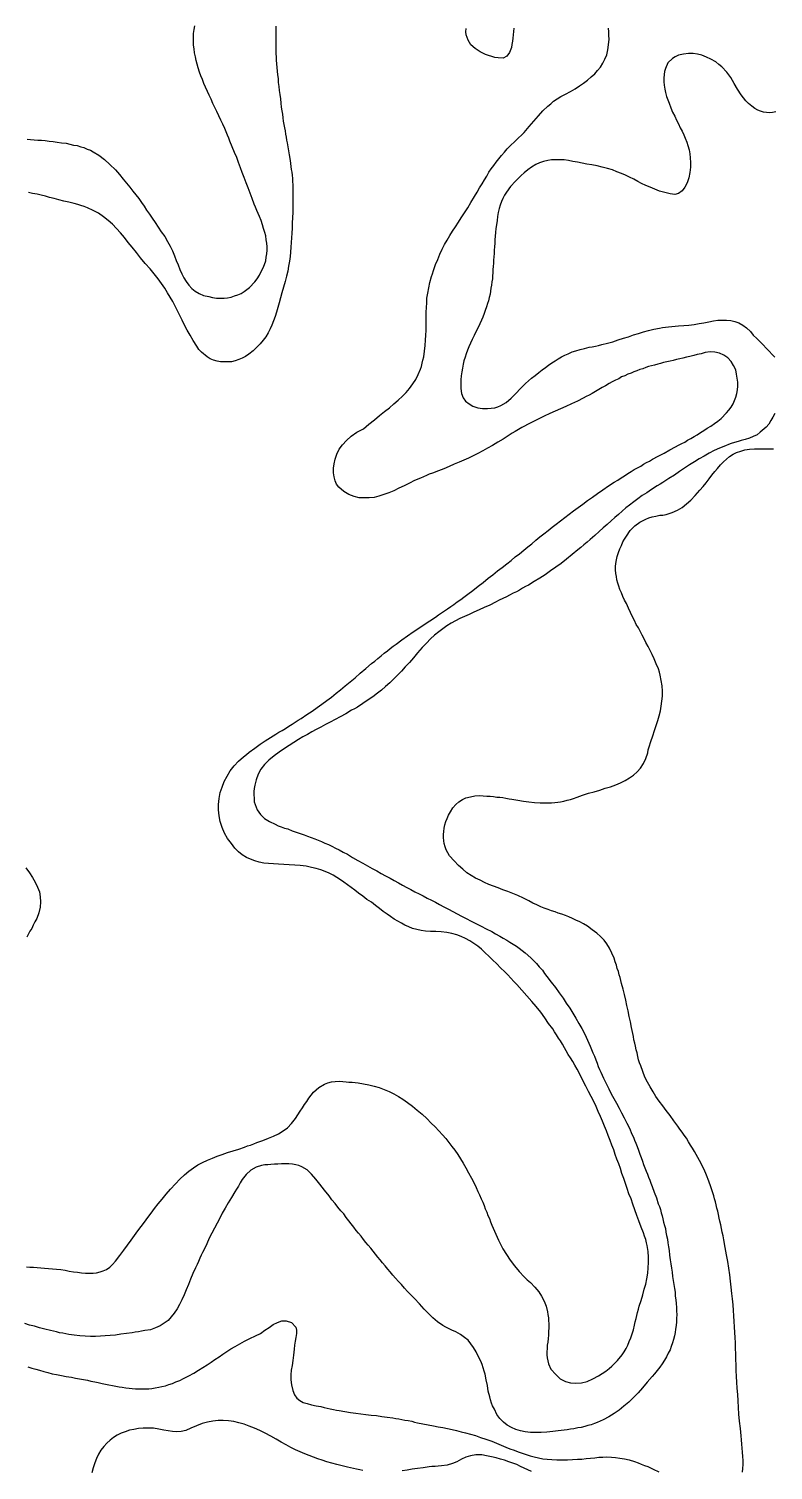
# Model space of a CAD drawing. Header units: inches. Extents: x 401374 to 405300, y 6332180 to 6336621.
# Drawn here: x 403845.4 to 404099.3, y 6335778.4 to 6336270 of the extents above; entities that cross this region are included whole.
import ezdxf

# ---------------------------------------------------------------- set-up
doc = ezdxf.new("R2010")
doc.units = ezdxf.units.IN
doc.header["$MEASUREMENT"] = 0

msp = doc.modelspace()

# ---------------------------------------------------------------- linework, layer by layer
for points in [[(403844.8, 6336232.4), (403846, 6336232.3), (403847.2, 6336232.2), (403848.5, 6336232.1), (403849.7, 6336232), (403851, 6336231.9), (403852.4, 6336231.7), (403853.7, 6336231.6), (403855.1, 6336231.4), (403856.6, 6336231.2), (403858.1, 6336231), (403859.4, 6336230.7), (403860.7, 6336230.4), (403861.9, 6336230.2), (403863.1, 6336229.8), (403864.2, 6336229.5), (403865.3, 6336229), (403866.4, 6336228.6), (403867.4, 6336228.1), (403869.3, 6336226.9), (403871.2, 6336225.5), (403873, 6336223.8), (403875, 6336221.9), (403876.3, 6336220.3), (403877.6, 6336218.8), (403878.7, 6336217.4), (403879.9, 6336216), (403880.9, 6336214.7), (403881.9, 6336213.4), (403882.9, 6336212.1), (403883.8, 6336210.8), (403884.7, 6336209.5), (403885.6, 6336208.2), (403886.6, 6336206.8), (403887.5, 6336205.4), (403888.5, 6336204), (403889.5, 6336202.4), (403890.6, 6336200.8), (403891.8, 6336199.2), (403892.7, 6336197.5), (403893.6, 6336195.9), (403894.4, 6336194.3), (403895.1, 6336192.6), (403895.7, 6336191), (403896.3, 6336189.5), (403896.9, 6336187.9), (403897.6, 6336186.5), (403898.3, 6336185.1), (403899.1, 6336183.8), (403900, 6336182.6), (403901, 6336181.5), (403902.1, 6336180.6), (403903.5, 6336179.8), (403905, 6336179.1), (403906.8, 6336178.7), (403908.1, 6336178.4), (403909.4, 6336178.2), (403910.7, 6336178.2), (403912, 6336178.2), (403913.2, 6336178.3), (403914.4, 6336178.5), (403915.6, 6336178.9), (403916.7, 6336179.3), (403917.8, 6336179.8), (403918.8, 6336180.4), (403920.7, 6336181.8), (403922.5, 6336183.7), (403923.3, 6336184.8), (403924.1, 6336186), (403924.7, 6336187.2), (403925.3, 6336188.5), (403925.8, 6336189.7), (403926.2, 6336190.9), (403926.4, 6336192.1), (403926.6, 6336193.3), (403926.7, 6336194.5), (403926.7, 6336195.7), (403926.6, 6336196.9), (403926.4, 6336198.1), (403926.2, 6336199.4), (403925.9, 6336200.6), (403925.5, 6336201.9), (403925.1, 6336203.2), (403924.6, 6336204.6), (403924.1, 6336206), (403923.6, 6336207), (403923.2, 6336208.1), (403922.7, 6336209.2), (403922.3, 6336210.2), (403921.6, 6336212.1), (403920.9, 6336214), (403920.2, 6336215.8), (403919.5, 6336217.5), (403918.9, 6336219.3), (403918.2, 6336221), (403917.6, 6336222.6), (403916.9, 6336224.4), (403916.3, 6336226.1), (403915.6, 6336227.9), (403914.8, 6336229.8), (403914, 6336231.7), (403913.6, 6336232.7), (403913.2, 6336233.8), (403912.7, 6336234.9), (403912.3, 6336236), (403911.6, 6336237.5), (403910.9, 6336238.9), (403910.2, 6336240.4), (403909.5, 6336241.8), (403908.9, 6336243.2), (403908.2, 6336244.6), (403907.6, 6336246), (403906.9, 6336247.4), (403906.3, 6336248.7), (403905.7, 6336250.1), (403905.1, 6336251.4), (403904.6, 6336252.7), (403904.1, 6336254), (403903.6, 6336255.3), (403903.2, 6336256.7), (403902.8, 6336258), (403902.5, 6336259.2), (403902.2, 6336260.5), (403901.9, 6336261.8), (403901.8, 6336263.2), (403901.6, 6336264.5), (403901.6, 6336265.8), (403901.6, 6336267.1), (403901.6, 6336268.4), (403901.8, 6336269.8), (403902, 6336271.1)], [(403929.7, 6336270.9), (403929.6, 6336269.8), (403929.6, 6336268.6), (403929.6, 6336267.4), (403929.6, 6336266.3), (403929.6, 6336265.1), (403929.6, 6336263.9), (403929.6, 6336262.8), (403929.7, 6336261.6), (403929.8, 6336260.4), (403929.8, 6336259.3), (403929.9, 6336258.1), (403930, 6336256.8), (403930.1, 6336255.6), (403930.2, 6336254.3), (403930.4, 6336253.1), (403930.5, 6336251.7), (403930.7, 6336250.4), (403930.8, 6336249), (403931, 6336247.6), (403931.2, 6336246.1), (403931.4, 6336244.7), (403931.5, 6336243.3), (403931.7, 6336242.1), (403931.9, 6336240.9), (403932, 6336239.7), (403932.2, 6336238.5), (403932.4, 6336237.4), (403932.6, 6336236.3), (403932.8, 6336235.2), (403933, 6336234.1), (403933.2, 6336233.1), (403933.3, 6336232.1), (403933.5, 6336231.1), (403933.9, 6336229.1), (403934.2, 6336227.1), (403934.5, 6336225.1), (403934.8, 6336223.1), (403934.9, 6336222.1), (403935.1, 6336221.1), (403935.2, 6336220.1), (403935.3, 6336219), (403935.3, 6336217.9), (403935.4, 6336216.8), (403935.5, 6336215.7), (403935.5, 6336214.5), (403935.5, 6336213.3), (403935.5, 6336212.1), (403935.5, 6336210.9), (403935.5, 6336209.6), (403935.4, 6336208.5), (403935.4, 6336207.5), (403935.3, 6336205.6), (403935.2, 6336203.8), (403935.2, 6336202), (403935.1, 6336200.3), (403935, 6336198.7), (403934.9, 6336197.1), (403934.8, 6336195.5), (403934.7, 6336193.9), (403934.5, 6336192.4), (403934.3, 6336190.8), (403934, 6336189.1), (403933.7, 6336187.4), (403933.3, 6336185.7), (403932.8, 6336183.8), (403932.3, 6336181.9), (403931.7, 6336180), (403931.2, 6336178.3), (403930.8, 6336176.6), (403930.3, 6336175), (403929.9, 6336173.4), (403929.4, 6336171.9), (403928.9, 6336170.4), (403928.3, 6336169), (403927.7, 6336167.7), (403927, 6336166.3), (403926.2, 6336165), (403925.3, 6336163.8), (403924.3, 6336162.6), (403923.2, 6336161.4), (403921.9, 6336160.2), (403920.5, 6336159.1), (403919.3, 6336158.3), (403918.2, 6336157.7), (403917, 6336157.2), (403915.8, 6336156.8), (403914.5, 6336156.5), (403913.3, 6336156.4), (403912, 6336156.4), (403910.8, 6336156.5), (403909.6, 6336156.7), (403908.4, 6336157), (403907.3, 6336157.5), (403906.2, 6336158.1), (403904.3, 6336159.7), (403903.4, 6336160.7), (403902.7, 6336161.8), (403901.5, 6336163.7), (403900.4, 6336165.5), (403899.4, 6336167.3), (403898.5, 6336169), (403897.7, 6336170.6), (403896.9, 6336172.2), (403896.1, 6336173.8), (403895.3, 6336175.4), (403894.5, 6336177), (403893.6, 6336178.5), (403892.7, 6336180), (403891.8, 6336181.6), (403890.7, 6336183.2), (403889.5, 6336184.8), (403888.2, 6336186.5), (403886.8, 6336188.2), (403885.1, 6336190), (403883.5, 6336191.9), (403882.1, 6336193.7), (403880.7, 6336195.5), (403879.3, 6336197.2), (403878, 6336198.8), (403876.7, 6336200.4), (403875.3, 6336201.9), (403873.9, 6336203.4), (403872.5, 6336204.7), (403870.9, 6336205.9), (403869.2, 6336207.1), (403867.4, 6336208.1), (403865.4, 6336209), (403864.3, 6336209.4), (403863.2, 6336209.8), (403862.1, 6336210.1), (403860.9, 6336210.5), (403859, 6336210.9), (403857.3, 6336211.3), (403855.6, 6336211.7), (403854.1, 6336212.1), (403852.5, 6336212.5), (403851.1, 6336212.9), (403849.6, 6336213.3), (403848.2, 6336213.6), (403846.7, 6336213.9), (403845.3, 6336214.2)], [(403959.6, 6336133.6), (403961.4, 6336135.2), (403963.3, 6336136.7), (403965, 6336138.1), (403966.7, 6336139.5), (403968.4, 6336140.8), (403969.9, 6336142.1), (403971.4, 6336143.4), (403972.8, 6336144.7), (403974.1, 6336146), (403975.3, 6336147.4), (403976.4, 6336148.9), (403977.4, 6336150.4), (403978.2, 6336152.1), (403979, 6336154), (403979.3, 6336154.9), (403979.6, 6336156), (403979.8, 6336157), (403980.1, 6336158.2), (403980.4, 6336160.1), (403980.6, 6336162), (403980.7, 6336163.8), (403980.8, 6336165.5), (403980.9, 6336167.1), (403980.9, 6336168.7), (403980.9, 6336170.3), (403980.9, 6336171.9), (403980.9, 6336173.4), (403981, 6336175), (403981.1, 6336176.6), (403981.2, 6336178.2), (403981.5, 6336179.9), (403981.8, 6336181.7), (403982.2, 6336183.5), (403982.8, 6336185.5), (403983.1, 6336186.5), (403983.4, 6336187.6), (403984.1, 6336189.6), (403984.9, 6336191.4), (403985.6, 6336193.2), (403986.4, 6336194.9), (403987.2, 6336196.5), (403988.1, 6336198), (403989, 6336199.5), (403989.9, 6336201), (403990.9, 6336202.5), (403991.9, 6336204.1), (403992.9, 6336205.6), (403994, 6336207.3), (403995.1, 6336209), (403996.2, 6336210.8), (403997.4, 6336212.8), (403998.3, 6336214.3), (403999.1, 6336215.8), (404000, 6336217.2), (404000.8, 6336218.5), (404001.6, 6336219.8), (404002.3, 6336221.1), (404003.1, 6336222.3), (404004, 6336223.4), (404004.8, 6336224.6), (404005.7, 6336225.7), (404006.6, 6336226.8), (404007.6, 6336228), (404008.6, 6336229.1), (404009.8, 6336230.3), (404011, 6336231.5), (404012.4, 6336232.8), (404013.4, 6336233.8), (404014.4, 6336234.7), (404016.1, 6336236.7), (404017.7, 6336238.5), (404019.2, 6336240.3), (404020.7, 6336242.1), (404022.4, 6336243.7), (404023.4, 6336244.5), (404024.4, 6336245.3), (404025.6, 6336246.1), (404026.9, 6336246.9), (404028.5, 6336247.8), (404030.1, 6336248.7), (404031.7, 6336249.6), (404033.2, 6336250.6), (404034.6, 6336251.5), (404035.9, 6336252.5), (404037.2, 6336253.6), (404038.4, 6336254.7), (404039.4, 6336255.8), (404040.4, 6336257), (404041.2, 6336258.3), (404041.9, 6336259.7), (404042.5, 6336261.2), (404042.9, 6336262.9), (404043.1, 6336264.6), (404043.3, 6336266.5), (404043.2, 6336267.8), (404043.2, 6336269), (404043.1, 6336270.2)], [(404010.8, 6336270.2), (404010.7, 6336269.1), (404010.6, 6336268), (404010.5, 6336266.9), (404010.4, 6336265.8), (404010.2, 6336264.7), (404010, 6336263.7), (404009.3, 6336262), (404008.4, 6336260.7), (404007.2, 6336260), (404005.5, 6336260.1), (404004.4, 6336260.3), (404003.3, 6336260.6), (404002.2, 6336260.9), (404001.2, 6336261.3), (403999.3, 6336262.2), (403997.6, 6336263.3), (403996.2, 6336264.6), (403995.2, 6336266.2), (403994.6, 6336268), (403994.5, 6336269), (403994.6, 6336270.1)], [(404100.2, 6336241.7), (404099.1, 6336241.5), (404098.1, 6336241.4), (404097, 6336241.5), (404096, 6336241.6), (404095, 6336241.9), (404094, 6336242.3), (404093, 6336242.9), (404092, 6336243.7), (404090.9, 6336244.6), (404089.9, 6336245.5), (404088.4, 6336247.5), (404087.1, 6336249.4), (404086, 6336251.4), (404084.8, 6336253.4), (404083.5, 6336255.3), (404081.8, 6336257.1), (404080.8, 6336257.9), (404079.7, 6336258.8), (404078, 6336259.7), (404076.5, 6336260.4), (404075, 6336261), (404073.5, 6336261.4), (404072, 6336261.6), (404070.4, 6336261.6), (404068.7, 6336261.4), (404067, 6336261), (404065.8, 6336260.5), (404064.9, 6336259.9), (404063.4, 6336258.4), (404062.5, 6336256.5), (404062.2, 6336255.5), (404062.1, 6336254.4), (404062, 6336253.2), (404062, 6336252), (404062.1, 6336250.8), (404062.3, 6336249.5), (404062.6, 6336248.3), (404062.9, 6336247), (404063.3, 6336245.8), (404063.8, 6336244.7), (404064.4, 6336243.1), (404065, 6336241.6), (404065.7, 6336240.2), (404066.3, 6336238.9), (404067, 6336237.6), (404067.6, 6336236.3), (404068.2, 6336235.1), (404068.8, 6336233.9), (404069.3, 6336232.7), (404069.8, 6336231.4), (404070.2, 6336230.2), (404070.6, 6336228.8), (404070.8, 6336227.4), (404071, 6336226), (404071.1, 6336224.4), (404071.1, 6336222.8), (404070.8, 6336221), (404070.5, 6336219.2), (404069.9, 6336217.5), (404069.1, 6336216), (404068.2, 6336214.8), (404067, 6336213.9), (404065.7, 6336213.5), (404064.2, 6336213.7), (404062.3, 6336214.2), (404060.5, 6336214.7), (404058.9, 6336215.3), (404057.3, 6336216), (404055.9, 6336216.6), (404054.4, 6336217.3), (404053.1, 6336218), (404051.7, 6336218.7), (404050.3, 6336219.4), (404048.9, 6336220.1), (404047.5, 6336220.7), (404046, 6336221.3), (404044.5, 6336221.9), (404042.8, 6336222.4), (404041, 6336222.9), (404039.2, 6336223.3), (404037.4, 6336223.6), (404035.7, 6336223.9), (404034.1, 6336224.2), (404032.5, 6336224.5), (404031, 6336224.8), (404029.5, 6336225.1), (404028, 6336225.3), (404026.6, 6336225.4), (404025.1, 6336225.4), (404023.7, 6336225.3), (404022.4, 6336225.1), (404021, 6336224.8), (404019.6, 6336224.3), (404018.3, 6336223.7), (404016.9, 6336222.9), (404015.6, 6336221.9), (404014.4, 6336220.9), (404013.3, 6336220), (404011.4, 6336218.1), (404009.7, 6336216.2), (404008.3, 6336214.3), (404007.7, 6336213.3), (404007.1, 6336212.2), (404006.6, 6336211.1), (404006.2, 6336209.9), (404005.8, 6336208.7), (404005.5, 6336207.4), (404005.3, 6336206), (404005.1, 6336204.6), (404004.9, 6336203.2), (404004.7, 6336201.9), (404004.6, 6336200.6), (404004.5, 6336199.3), (404004.4, 6336198.1), (404004.3, 6336196.9), (404004.2, 6336195.7), (404004.1, 6336194.5), (404004.1, 6336193.4), (404004, 6336192.3), (404003.9, 6336191.1), (404003.9, 6336190.1), (404003.8, 6336189), (404003.7, 6336187.9), (404003.7, 6336186.8), (404003.6, 6336185.8), (404003.5, 6336184.7), (404003.3, 6336183.7), (404003.2, 6336182.6), (404003, 6336181.6), (404002.9, 6336180.5), (404002.7, 6336179.5), (404002.4, 6336178.4), (404002.2, 6336177.3), (404001.9, 6336176.3), (404001.5, 6336175.2), (404001.1, 6336174), (404000.7, 6336172.9), (404000.3, 6336171.7), (403999.8, 6336170.6), (403999.2, 6336169.4), (403998.7, 6336168.2), (403997.9, 6336166.7), (403997.3, 6336165.4), (403996.6, 6336164.1), (403996.1, 6336162.8), (403995.5, 6336161.6), (403995, 6336160.4), (403994.6, 6336159.2), (403994.2, 6336158), (403993.8, 6336156.8), (403993.5, 6336155.6), (403993.3, 6336154.3), (403993.1, 6336153), (403992.9, 6336151.7), (403992.8, 6336150.3), (403992.8, 6336148.8), (403992.8, 6336147.3), (403993, 6336145.6), (403993.5, 6336144.2), (403994.4, 6336143), (403995.6, 6336142.1), (403996.9, 6336141.3), (403998.5, 6336140.8), (404000.1, 6336140.5), (404001.9, 6336140.5), (404003.1, 6336140.6), (404004.3, 6336140.8), (404005.4, 6336141.1), (404006.4, 6336141.5), (404008.2, 6336142.6), (404009.9, 6336144), (404011.5, 6336145.6), (404013.1, 6336147.4), (404014.8, 6336149.1), (404015.8, 6336150), (404016.9, 6336150.9), (404018.1, 6336151.8), (404019.3, 6336152.8), (404020.5, 6336153.7), (404021.6, 6336154.5), (404022.7, 6336155.3), (404023.8, 6336156.1), (404024.9, 6336156.8), (404026, 6336157.5), (404027.1, 6336158.1), (404028.2, 6336158.7), (404029.4, 6336159.2), (404030.7, 6336159.8), (404032, 6336160.2), (404033.4, 6336160.6), (404034.9, 6336161), (404036.5, 6336161.4), (404037.6, 6336161.6), (404038.7, 6336161.8), (404039.7, 6336162), (404040.8, 6336162.3), (404042.8, 6336162.8), (404044.6, 6336163.3), (404046.4, 6336163.9), (404048.2, 6336164.5), (404049.9, 6336165), (404051.6, 6336165.6), (404053.3, 6336166.1), (404055, 6336166.7), (404056.8, 6336167.1), (404058.6, 6336167.6), (404060.5, 6336167.9), (404061.5, 6336168.1), (404062.5, 6336168.3), (404063.6, 6336168.4), (404064.7, 6336168.5), (404065.8, 6336168.6), (404067, 6336168.7), (404068.8, 6336168.8), (404070.5, 6336169), (404072.3, 6336169.2), (404074, 6336169.5), (404075.6, 6336169.8), (404077.3, 6336170.1), (404078.9, 6336170.4), (404080.4, 6336170.6), (404081.9, 6336170.7), (404083.4, 6336170.6), (404084.8, 6336170.5), (404086.2, 6336170.2), (404087.6, 6336169.7), (404088.9, 6336168.9), (404090.2, 6336168), (404091.5, 6336166.8), (404092.5, 6336165.5), (404093.7, 6336164.4), (404094.8, 6336163.3), (404095.9, 6336162.2), (404096.9, 6336161.1), (404097.9, 6336160.1), (404098.9, 6336159), (404099.8, 6336158)], [(403844.6, 6335847.8), (403845.8, 6335847.7), (403847, 6335847.6), (403848.2, 6335847.5), (403849.5, 6335847.4), (403850.8, 6335847.3), (403852.1, 6335847.2), (403853.5, 6335847.1), (403854.9, 6335847), (403856.3, 6335846.8), (403857.8, 6335846.6), (403859.2, 6335846.3), (403860.7, 6335846.1), (403862, 6335845.9), (403863.4, 6335845.7), (403864.7, 6335845.6), (403866, 6335845.6), (403867.3, 6335845.6), (403868.5, 6335845.7), (403869.7, 6335846), (403870.8, 6335846.4), (403871.9, 6335846.9), (403873, 6335847.6), (403874, 6335848.5), (403875, 6335849.7), (403876.4, 6335851.6), (403877.8, 6335853.4), (403879.1, 6335855.1), (403880.3, 6335856.8), (403881.5, 6335858.4), (403882.6, 6335860), (403883.7, 6335861.5), (403884.9, 6335863), (403886, 6335864.6), (403887.1, 6335866.1), (403888.3, 6335867.6), (403889.5, 6335869.2), (403890.9, 6335870.8), (403892.3, 6335872.5), (403893.7, 6335874.2), (403895.4, 6335876.1), (403896.9, 6335877.7), (403898.5, 6335879.1), (403900, 6335880.4), (403901.6, 6335881.5), (403903.1, 6335882.5), (403904.7, 6335883.3), (403906.4, 6335884.1), (403908, 6335884.8), (403909.7, 6335885.5), (403911.4, 6335886.1), (403913.2, 6335886.7), (403915.1, 6335887.3), (403917, 6335887.9), (403919, 6335888.6), (403920, 6335889), (403921, 6335889.3), (403922.1, 6335889.7), (403923.2, 6335890.2), (403924.2, 6335890.5), (403925.2, 6335890.9), (403927.1, 6335891.6), (403928.9, 6335892.3), (403930.6, 6335893.1), (403932.1, 6335894.1), (403933.6, 6335895.2), (403935, 6335896.6), (403936.4, 6335898.4), (403937.2, 6335899.6), (403937.9, 6335900.8), (403938.7, 6335902), (403939.4, 6335903.1), (403940.2, 6335904.2), (403940.9, 6335905.3), (403942.5, 6335907.3), (403944.3, 6335908.9), (403946.3, 6335910.1), (403947.4, 6335910.5), (403948.6, 6335910.9), (403949.9, 6335911), (403951.4, 6335911.1), (403952.5, 6335911), (403953.6, 6335910.9), (403954.6, 6335910.8), (403955.7, 6335910.7), (403956.7, 6335910.6), (403957.7, 6335910.5), (403959.6, 6335910.2), (403961.4, 6335909.8), (403963.2, 6335909.4), (403964.9, 6335908.9), (403966.6, 6335908.3), (403968.3, 6335907.6), (403969.9, 6335906.8), (403971.5, 6335905.9), (403973, 6335904.9), (403974.6, 6335903.8), (403976.3, 6335902.6), (403977.9, 6335901.2), (403979.6, 6335899.8), (403981.1, 6335898.3), (403982.6, 6335896.8), (403984, 6335895.5), (403985.3, 6335894.1), (403986.5, 6335892.8), (403987.6, 6335891.5), (403988.7, 6335890.2), (403989.7, 6335888.8), (403990.7, 6335887.5), (403991.7, 6335886.1), (403992.6, 6335884.6), (403993.6, 6335883.1), (403994.5, 6335881.5), (403995.4, 6335879.8), (403996.4, 6335878), (403997.4, 6335876.1), (403998, 6335874.8), (403998.6, 6335873.5), (403999.1, 6335872.3), (403999.7, 6335871), (404000.2, 6335869.8), (404000.7, 6335868.7), (404001.1, 6335867.5), (404001.6, 6335866.4), (404002, 6335865.3), (404002.5, 6335864.2), (404002.9, 6335863.1), (404003.3, 6335862), (404003.8, 6335861), (404004.2, 6335859.9), (404004.7, 6335858.9), (404005.1, 6335857.9), (404005.6, 6335856.9), (404006.1, 6335855.9), (404007.1, 6335853.9), (404008.3, 6335852), (404009.6, 6335850), (404011, 6335848.1), (404012.6, 6335846.2), (404014.4, 6335844.3), (404015.4, 6335843.3), (404016.5, 6335842.4), (404018, 6335840.8), (404019.3, 6335839.2), (404020.3, 6335837.7), (404021.2, 6335836), (404021.8, 6335834.3), (404022.3, 6335832.4), (404022.4, 6335831.5), (404022.6, 6335830.4), (404022.7, 6335829.4), (404022.8, 6335828.3), (404022.8, 6335827), (404022.7, 6335825.7), (404022.6, 6335824.5), (404022.5, 6335823.3), (404022.4, 6335822.1), (404022.2, 6335821), (404022.2, 6335819.9), (404022.1, 6335818.8), (404022.1, 6335817.7), (404022.2, 6335816.7), (404022.6, 6335814.7), (404023.5, 6335812.8), (404025.1, 6335811), (404026.6, 6335809.6), (404028.4, 6335808.7), (404030.2, 6335808.2), (404032, 6335808.1), (404033.9, 6335808.2), (404035.8, 6335808.7), (404037.8, 6335809.5), (404039.7, 6335810.6), (404041, 6335811.4), (404042.2, 6335812.2), (404043.3, 6335813.1), (404044.3, 6335813.9), (404046.2, 6335815.8), (404047.8, 6335817.7), (404048.5, 6335818.8), (404049.1, 6335819.9), (404049.7, 6335821), (404050.2, 6335822.3), (404050.7, 6335823.5), (404051.2, 6335824.9), (404051.6, 6335826.3), (404052, 6335827.9), (404052.2, 6335829), (404052.5, 6335830.1), (404052.8, 6335831.2), (404053, 6335832.2), (404053.3, 6335833.3), (404053.6, 6335834.3), (404054.2, 6335836.3), (404054.8, 6335838.2), (404055.3, 6335840.1), (404055.8, 6335841.9), (404056.2, 6335843.7), (404056.5, 6335845.6), (404056.7, 6335847.4), (404056.8, 6335849.2), (404056.8, 6335851.1), (404056.6, 6335853), (404056.3, 6335855), (404056.1, 6335856), (404055.8, 6335857.1), (404055.4, 6335858.2), (404055.1, 6335859.3), (404054.3, 6335861.3), (404053.5, 6335863.4), (404052.8, 6335865.3), (404052.1, 6335867.2), (404051.4, 6335869.1), (404050.8, 6335871), (404050.1, 6335872.7), (404049.5, 6335874.5), (404048.9, 6335876.2), (404048.3, 6335877.9), (404047.7, 6335879.6), (404047.2, 6335881.3), (404046.6, 6335882.9), (404046, 6335884.5), (404045.4, 6335886.1), (404044.9, 6335887.7), (404044.3, 6335889.3), (404043.7, 6335890.9), (404043, 6335892.5), (404042.4, 6335894.1), (404041.7, 6335895.7), (404041.1, 6335897.4), (404040.4, 6335899), (404039.6, 6335900.7), (404038.9, 6335902.4), (404038.1, 6335904.1), (404037.2, 6335905.8), (404036.3, 6335907.6), (404035.4, 6335909.4), (404034.4, 6335911.3), (404033.4, 6335913.2), (404032.4, 6335915.2), (404031.6, 6335916.5), (404030.9, 6335917.8), (404030.1, 6335919), (404029.4, 6335920.2), (404028.7, 6335921.4), (404028.1, 6335922.5), (404027.4, 6335923.7), (404026.7, 6335924.8), (404026.1, 6335925.8), (404025.4, 6335926.9), (404024.7, 6335927.9), (404024.1, 6335928.9), (404022.7, 6335930.8), (404021.4, 6335932.7), (404020, 6335934.6), (404018.5, 6335936.5), (404017, 6335938.3), (404015.3, 6335940.2), (404013.6, 6335942.1), (404011.8, 6335944.1), (404010.8, 6335945.1), (404009.8, 6335946.2), (404008.8, 6335947.3), (404007.8, 6335948.4), (404006.3, 6335949.8), (404005, 6335951.1), (404003.6, 6335952.5), (404002.3, 6335953.7), (404001.1, 6335954.9), (403999.8, 6335956.1), (403998.5, 6335957.1), (403997.2, 6335958.1), (403995.8, 6335959), (403994.4, 6335959.7), (403992.9, 6335960.4), (403991.4, 6335961), (403989.7, 6335961.4), (403988, 6335961.8), (403986.1, 6335962), (403984.2, 6335962.1), (403982.4, 6335962.1), (403980.7, 6335962.3), (403979.2, 6335962.5), (403977.7, 6335962.8), (403976.3, 6335963.2), (403975, 6335963.7), (403973.7, 6335964.3), (403972.5, 6335965), (403971.3, 6335965.7), (403970, 6335966.4), (403968.8, 6335967.2), (403967.6, 6335968.1), (403966.3, 6335969), (403965, 6335970), (403963.7, 6335971), (403962.3, 6335972.1), (403960.7, 6335973.1), (403959.3, 6335974.2), (403957.9, 6335975.2), (403956.6, 6335976.2), (403955.4, 6335977.2), (403954.1, 6335978.1), (403952.9, 6335979), (403951.7, 6335979.8), (403950.5, 6335980.6), (403949.2, 6335981.3), (403947.9, 6335982), (403946.5, 6335982.6), (403945, 6335983.2), (403943.4, 6335983.6), (403941.8, 6335984), (403940, 6335984.4), (403938, 6335984.6), (403936.1, 6335984.8), (403934.2, 6335984.9), (403932.4, 6335985), (403930.6, 6335985.1), (403928.9, 6335985.2), (403927.2, 6335985.3), (403925.6, 6335985.5), (403924, 6335985.8), (403922.5, 6335986.2), (403921, 6335986.8), (403919.6, 6335987.4), (403918.2, 6335988.3), (403916.9, 6335989.3), (403915.7, 6335990.6), (403914.5, 6335992.1), (403913.2, 6335993.9), (403912.2, 6335995.7), (403911.4, 6335997.6), (403910.7, 6335999.6), (403910.3, 6336001.6), (403910.1, 6336003.6), (403910.1, 6336005.5), (403910.3, 6336007.5), (403910.7, 6336009.5), (403911.3, 6336011.4), (403912, 6336013.3), (403913, 6336015.1), (403914.1, 6336016.9), (403915.4, 6336018.6), (403916.9, 6336020.2), (403918.6, 6336021.7), (403919.6, 6336022.5), (403920.6, 6336023.3), (403922.5, 6336024.7), (403924.3, 6336026), (403926, 6336027.2), (403927.8, 6336028.3), (403929.7, 6336029.5), (403930.7, 6336030.1), (403931.8, 6336030.7), (403932.9, 6336031.4), (403934.1, 6336032.2), (403935.2, 6336032.8), (403936.2, 6336033.5), (403937.3, 6336034.2), (403938.3, 6336034.8), (403940.2, 6336036.1), (403942, 6336037.3), (403943.7, 6336038.5), (403945.4, 6336039.7), (403947, 6336040.9), (403948.6, 6336042.1), (403950.2, 6336043.4), (403951.7, 6336044.6), (403953.3, 6336045.9), (403955, 6336047.3), (403956.7, 6336048.7), (403958.4, 6336050.2), (403960.3, 6336051.8), (403962.3, 6336053.5), (403963.4, 6336054.4), (403964.5, 6336055.3), (403965.6, 6336056.2), (403966.6, 6336057.1), (403967.7, 6336057.9), (403968.7, 6336058.7), (403969.7, 6336059.5), (403970.7, 6336060.2), (403972.6, 6336061.6), (403974.6, 6336063), (403976.5, 6336064.3), (403978.4, 6336065.6), (403980.3, 6336066.8), (403982.2, 6336068.1), (403984.1, 6336069.4), (403985.1, 6336070.1), (403986.2, 6336070.8), (403987.2, 6336071.5), (403988.2, 6336072.2), (403989.3, 6336073), (403990.4, 6336073.7), (403991.5, 6336074.6), (403992.7, 6336075.4), (403993.8, 6336076.2), (403995.1, 6336077.2), (403996.9, 6336078.5), (403998.7, 6336079.9), (404000.4, 6336081.2), (404002.1, 6336082.6), (404003.7, 6336083.8), (404005.3, 6336085.1), (404006.9, 6336086.3), (404008.4, 6336087.5), (404009.9, 6336088.7), (404011.3, 6336089.9), (404012.8, 6336091), (404014.2, 6336092.2), (404015.6, 6336093.3), (404017, 6336094.4), (404018.3, 6336095.6), (404019.7, 6336096.7), (404021.1, 6336097.8), (404022.5, 6336098.9), (404023.9, 6336100), (404025.3, 6336101.1), (404026.7, 6336102.2), (404028.2, 6336103.3), (404029.7, 6336104.5), (404031.2, 6336105.6), (404032.8, 6336106.8), (404034.4, 6336107.9), (404036, 6336109.1), (404037.7, 6336110.3), (404039.4, 6336111.5), (404041.2, 6336112.8), (404043.1, 6336114.1), (404045.1, 6336115.4), (404046.3, 6336116.1), (404047.4, 6336116.9), (404048.6, 6336117.6), (404049.7, 6336118.3), (404050.8, 6336119), (404051.9, 6336119.7), (404053, 6336120.3), (404054.1, 6336120.9), (404055.1, 6336121.5), (404056.1, 6336122.1), (404057.1, 6336122.6), (404058.1, 6336123.2), (404060.1, 6336124.3), (404062.1, 6336125.3), (404064, 6336126.4), (404066, 6336127.4), (404067, 6336128), (404068.1, 6336128.6), (404069.1, 6336129.1), (404070.1, 6336129.7), (404071.2, 6336130.3), (404072.3, 6336131), (404073.4, 6336131.6), (404074.5, 6336132.3), (404075.6, 6336133), (404076.8, 6336133.8), (404078, 6336134.5), (404079.3, 6336135.4), (404080.4, 6336136.2), (404081.5, 6336137.1), (404083.4, 6336139), (404084.2, 6336140), (404085, 6336141), (404085.6, 6336142.1), (404086.1, 6336143.3), (404086.5, 6336144.4), (404086.9, 6336145.7), (404087.1, 6336146.9), (404087.2, 6336148.2), (404087.2, 6336149.5), (404087, 6336150.9), (404086.8, 6336152.2), (404086.5, 6336153.7), (404085.8, 6336155.2), (404084.9, 6336156.6), (404083.8, 6336157.8), (404082.5, 6336158.7), (404081, 6336159.4), (404079.4, 6336159.7), (404077.8, 6336159.8), (404076.1, 6336159.6), (404074.7, 6336159.2), (404073.4, 6336158.9), (404072.2, 6336158.6), (404070.9, 6336158.3), (404069.7, 6336158), (404068.5, 6336157.7), (404067.4, 6336157.5), (404066.3, 6336157.2), (404065.2, 6336156.9), (404064.1, 6336156.7), (404063, 6336156.4), (404061.9, 6336156.2), (404060.9, 6336155.9), (404059.9, 6336155.6), (404058.8, 6336155.3), (404057.8, 6336155.1), (404056.8, 6336154.8), (404055.8, 6336154.5), (404054.8, 6336154.1), (404053.8, 6336153.8), (404052.8, 6336153.4), (404051.8, 6336153), (404050.8, 6336152.6), (404049.7, 6336152.2), (404048.7, 6336151.7), (404047.6, 6336151.3), (404046.6, 6336150.7), (404045.5, 6336150.2), (404044.4, 6336149.6), (404043.3, 6336149), (404042.1, 6336148.3), (404041, 6336147.7), (404039.8, 6336147), (404038.7, 6336146.3), (404037.6, 6336145.7), (404036.5, 6336145.1), (404035.5, 6336144.6), (404034.5, 6336144), (404032.5, 6336143), (404030.5, 6336142.1), (404028.6, 6336141.2), (404026.8, 6336140.4), (404024.9, 6336139.6), (404023.1, 6336138.8), (404021.2, 6336137.9), (404019.4, 6336137), (404017.5, 6336136.1), (404015.5, 6336135.1), (404014.5, 6336134.5), (404013.5, 6336134), (404012.4, 6336133.4), (404011.3, 6336132.7), (404010.3, 6336132.1), (404009.2, 6336131.4), (404007.2, 6336130.1), (404005.4, 6336129), (404003.6, 6336127.9), (404001.9, 6336127), (404000.2, 6336126.1), (403998.6, 6336125.2), (403997, 6336124.4), (403995.4, 6336123.6), (403993.8, 6336122.9), (403992.2, 6336122.2), (403990.5, 6336121.5), (403988.8, 6336120.7), (403987, 6336120), (403985.1, 6336119.3), (403983.1, 6336118.5), (403982, 6336118.1), (403981, 6336117.7), (403979, 6336116.8), (403977, 6336116), (403975.2, 6336115.1), (403973.4, 6336114.2), (403971.6, 6336113.3), (403969.9, 6336112.5), (403968.2, 6336111.8), (403966.5, 6336111.2), (403964.8, 6336110.6), (403963.2, 6336110.2), (403961.5, 6336110), (403959.8, 6336110), (403958.1, 6336110.1), (403956.4, 6336110.5), (403954.6, 6336111.2), (403952.8, 6336112.2), (403951.1, 6336113.7), (403950.4, 6336114.7), (403949.9, 6336115.9), (403949.5, 6336117.2), (403949.3, 6336118.6), (403949.3, 6336120.2), (403949.5, 6336121.7), (403949.9, 6336123.3), (403950.5, 6336125), (403951.3, 6336126.6), (403952.4, 6336128.1), (403953.8, 6336129.6), (403955.4, 6336131.1), (403957.3, 6336132.4), (403958.4, 6336133), (403959.6, 6336133.6)], [(404099.8, 6336138.8), (404099.2, 6336137.6), (404098.5, 6336136.4), (404097.8, 6336135.2), (404096.9, 6336134.2), (404094.9, 6336132.4), (404093.8, 6336131.6), (404092.5, 6336131), (404091.2, 6336130.4), (404089.7, 6336130), (404088.4, 6336129.6), (404087.3, 6336129.3), (404086.1, 6336128.9), (404085, 6336128.6), (404084, 6336128.2), (404083, 6336127.8), (404081, 6336127), (404079.2, 6336126.2), (404077.4, 6336125.3), (404075.7, 6336124.3), (404074, 6336123.4), (404072.4, 6336122.3), (404070.7, 6336121.3), (404069, 6336120.2), (404067.3, 6336119), (404065.6, 6336117.8), (404063.7, 6336116.6), (404061.7, 6336115.3), (404060.7, 6336114.7), (404059.7, 6336114.1), (404057.8, 6336112.9), (404056.2, 6336111.8), (404054.6, 6336110.8), (404053.1, 6336109.7), (404051.7, 6336108.7), (404050.3, 6336107.6), (404049, 6336106.6), (404047.8, 6336105.5), (404046.5, 6336104.4), (404045.3, 6336103.3), (404044, 6336102.2), (404042.7, 6336101), (404041.3, 6336099.8), (404039.9, 6336098.6), (404038.4, 6336097.2), (404036.9, 6336095.9), (404035.8, 6336094.9), (404034.7, 6336094), (404033.7, 6336093.1), (404032.7, 6336092.3), (404030.7, 6336090.7), (404028.8, 6336089.1), (404027, 6336087.7), (404025.2, 6336086.4), (404023.3, 6336085.1), (404021.5, 6336083.8), (404019.7, 6336082.6), (404017.8, 6336081.5), (404015.8, 6336080.3), (404014.8, 6336079.8), (404013.8, 6336079.2), (404012.8, 6336078.6), (404011.7, 6336078), (404010.6, 6336077.5), (404009.4, 6336076.9), (404008.3, 6336076.3), (404007.1, 6336075.7), (404005.8, 6336075.1), (404004.6, 6336074.5), (404002.6, 6336073.5), (404000.7, 6336072.7), (403999, 6336071.9), (403997.2, 6336071.1), (403995.6, 6336070.3), (403994, 6336069.6), (403992.4, 6336068.9), (403990.9, 6336068.1), (403989.5, 6336067.3), (403988, 6336066.4), (403986.6, 6336065.4), (403985.2, 6336064.4), (403983.8, 6336063.2), (403982.4, 6336062), (403981, 6336060.5), (403979.6, 6336059), (403978, 6336057.2), (403976.6, 6336055.5), (403975.2, 6336053.9), (403973.8, 6336052.4), (403972.5, 6336050.9), (403971.2, 6336049.6), (403969.8, 6336048.2), (403968.5, 6336047), (403967.1, 6336045.7), (403965.7, 6336044.5), (403964.3, 6336043.4), (403962.7, 6336042.2), (403961.1, 6336041.1), (403959.3, 6336039.9), (403957.5, 6336038.7), (403956.5, 6336038.1), (403955.5, 6336037.6), (403953.5, 6336036.4), (403951.6, 6336035.4), (403949.9, 6336034.4), (403948.2, 6336033.5), (403946.6, 6336032.7), (403945, 6336031.8), (403943.4, 6336031), (403941.9, 6336030.2), (403940.4, 6336029.3), (403938.9, 6336028.5), (403937.4, 6336027.6), (403935.8, 6336026.6), (403934.2, 6336025.6), (403932.6, 6336024.5), (403930.8, 6336023.3), (403929.1, 6336022.1), (403927.3, 6336020.6), (403925.8, 6336019.1), (403924.5, 6336017.5), (403923.6, 6336015.8), (403922.9, 6336013.9), (403922.5, 6336012), (403922.3, 6336010.9), (403922.2, 6336009.9), (403922.2, 6336008.7), (403922.3, 6336007.6), (403922.3, 6336006.4), (403922.6, 6336005.4), (403923.3, 6336003.6), (403924.4, 6336002), (403925.8, 6336000.7), (403927.5, 6335999.6), (403929.4, 6335998.7), (403930.4, 6335998.2), (403931.5, 6335997.8), (403932.6, 6335997.4), (403933.7, 6335997.1), (403935.2, 6335996.5), (403936.6, 6335996), (403938, 6335995.6), (403939.3, 6335995.1), (403940.5, 6335994.7), (403941.7, 6335994.2), (403942.9, 6335993.8), (403944.1, 6335993.3), (403945.2, 6335992.8), (403946.4, 6335992.3), (403947.6, 6335991.8), (403948.8, 6335991.2), (403950, 6335990.6), (403951.3, 6335990), (403952.6, 6335989.2), (403954.1, 6335988.5), (403955.8, 6335987.4), (403957.6, 6335986.4), (403959.3, 6335985.5), (403960.9, 6335984.5), (403962.5, 6335983.6), (403964.1, 6335982.8), (403965.6, 6335981.9), (403967.1, 6335981.1), (403968.6, 6335980.3), (403970, 6335979.5), (403971.5, 6335978.7), (403972.9, 6335977.9), (403974.3, 6335977.2), (403975.7, 6335976.5), (403977.1, 6335975.7), (403978.5, 6335975), (403979.9, 6335974.3), (403981.3, 6335973.5), (403982.7, 6335972.8), (403984.1, 6335972.1), (403985.5, 6335971.3), (403987, 6335970.6), (403988.5, 6335969.8), (403990, 6335969), (403991.5, 6335968.2), (403993, 6335967.4), (403994.6, 6335966.6), (403996.3, 6335965.7), (403997.9, 6335964.9), (403999.7, 6335964), (404001.4, 6335963), (404003.3, 6335962.1), (404004.6, 6335961.3), (404006, 6335960.6), (404007.2, 6335959.9), (404008.4, 6335959.2), (404009.5, 6335958.5), (404010.6, 6335957.8), (404011.7, 6335957.1), (404012.7, 6335956.4), (404014.7, 6335954.9), (404016.6, 6335953.2), (404018.6, 6335951.2), (404019.5, 6335950.1), (404020.6, 6335948.9), (404021.3, 6335947.8), (404022.1, 6335946.8), (404023.6, 6335944.8), (404025, 6335943), (404026.3, 6335941.2), (404027.6, 6335939.4), (404028.7, 6335937.7), (404029.9, 6335936), (404031, 6335934.3), (404032, 6335932.6), (404033, 6335930.8), (404034, 6335929), (404035, 6335927.1), (404035.9, 6335925.1), (404036.4, 6335924.1), (404036.9, 6335923), (404037.3, 6335921.9), (404037.8, 6335920.7), (404038.3, 6335919.6), (404038.8, 6335918.4), (404039.2, 6335917.2), (404039.6, 6335916.1), (404040.1, 6335915.1), (404040.5, 6335914.1), (404041.4, 6335912.1), (404042.3, 6335910.3), (404043.2, 6335908.5), (404044, 6335906.8), (404044.9, 6335905.2), (404045.8, 6335903.6), (404046.7, 6335901.9), (404047.6, 6335900.3), (404048.5, 6335898.6), (404049.4, 6335896.8), (404050.3, 6335895), (404051.1, 6335893), (404051.6, 6335892), (404052, 6335891), (404052.4, 6335889.9), (404052.9, 6335888.8), (404053.3, 6335887.5), (404053.8, 6335886.2), (404054.2, 6335885), (404054.7, 6335883.8), (404055.1, 6335882.7), (404055.5, 6335881.5), (404056, 6335880.4), (404056.4, 6335879.4), (404056.8, 6335878.3), (404057.2, 6335877.3), (404057.6, 6335876.3), (404058, 6335875.2), (404058.7, 6335873.2), (404059.5, 6335871.3), (404060.1, 6335869.3), (404060.5, 6335868.3), (404060.8, 6335867.3), (404061.1, 6335866.2), (404061.4, 6335865.2), (404061.7, 6335864.1), (404061.9, 6335863), (404062.2, 6335861.9), (404062.5, 6335860.8), (404062.7, 6335859.6), (404062.9, 6335858.4), (404063.2, 6335857.2), (404063.4, 6335855.9), (404063.6, 6335854.6), (404063.8, 6335853.3), (404063.9, 6335851.7), (404064.1, 6335850.2), (404064.4, 6335848.8), (404064.6, 6335847.3), (404064.8, 6335845.9), (404065, 6335844.5), (404065.2, 6335843.1), (404065.4, 6335841.7), (404065.6, 6335840.4), (404065.8, 6335839.1), (404065.9, 6335837.7), (404066.1, 6335836.5), (404066.2, 6335835.2), (404066.3, 6335833.9), (404066.3, 6335832.7), (404066.4, 6335831.4), (404066.3, 6335830.2), (404066.3, 6335829), (404066.2, 6335827.8), (404066, 6335826.5), (404065.9, 6335825.4), (404065.6, 6335824.2), (404065.3, 6335823), (404065, 6335821.8), (404064.5, 6335820.6), (404064.1, 6335819.4), (404063.5, 6335818.3), (404062.9, 6335817.1), (404062.2, 6335815.9), (404061.4, 6335814.7), (404060.6, 6335813.5), (404059.7, 6335812.4), (404058.8, 6335811.3), (404058, 6335810.3), (404056.3, 6335808.4), (404054.7, 6335806.5), (404053.2, 6335804.8), (404051.6, 6335803.2), (404050, 6335801.6), (404048.4, 6335800.2), (404046.7, 6335798.9), (404045, 6335797.7), (404043.2, 6335796.6), (404041.3, 6335795.6), (404039.3, 6335794.7), (404038.3, 6335794.3), (404037.2, 6335793.9), (404036.1, 6335793.6), (404035, 6335793.3), (404033.8, 6335793), (404032.6, 6335792.8), (404031.3, 6335792.5), (404030.1, 6335792.4), (404029, 6335792.2), (404028, 6335792.1), (404026, 6335791.8), (404024.1, 6335791.6), (404022.1, 6335791.4), (404020.2, 6335791.3), (404018.3, 6335791.3), (404016.5, 6335791.3), (404014.7, 6335791.5), (404013.1, 6335791.8), (404011.5, 6335792.3), (404010, 6335792.9), (404008.5, 6335793.7), (404007.3, 6335794.8), (404006.1, 6335796), (404005, 6335797.4), (404004.2, 6335799.2), (404003.6, 6335800.3), (404003.2, 6335801.3), (404002.9, 6335802.4), (404002.6, 6335803.4), (404002.1, 6335805.4), (404001.8, 6335807.3), (404001.4, 6335809.2), (404001, 6335811.2), (404000.7, 6335812.2), (404000.4, 6335813.3), (404000, 6335814.4), (403999.6, 6335815.6), (403998.7, 6335817.3), (403998, 6335818.8), (403997.1, 6335820.2), (403996.2, 6335821.5), (403995.2, 6335822.7), (403994, 6335823.7), (403992.6, 6335824.7), (403991, 6335825.6), (403989.7, 6335826.1), (403988.6, 6335826.7), (403987.6, 6335827.2), (403986.6, 6335827.8), (403984.8, 6335829), (403983.2, 6335830.4), (403981.7, 6335831.8), (403980.2, 6335833.3), (403978.6, 6335835.1), (403976.9, 6335837), (403975.7, 6335838.2), (403974.6, 6335839.4), (403973.5, 6335840.5), (403972.5, 6335841.7), (403971.5, 6335842.8), (403970.5, 6335843.9), (403969.6, 6335844.9), (403968.7, 6335846), (403967.8, 6335847), (403966.9, 6335848.1), (403966, 6335849.1), (403965.2, 6335850.1), (403964.4, 6335851.1), (403963.6, 6335852.1), (403962, 6335854.1), (403961.2, 6335855.1), (403960.4, 6335856.1), (403959.6, 6335857.1), (403958.8, 6335858.2), (403957.9, 6335859.2), (403957.1, 6335860.2), (403956.3, 6335861.3), (403955.4, 6335862.4), (403954.6, 6335863.5), (403953.7, 6335864.6), (403952.8, 6335865.8), (403951.8, 6335866.9), (403950.8, 6335868.1), (403949.9, 6335869.4), (403948.8, 6335870.6), (403947.8, 6335872), (403946.2, 6335873.9), (403944.7, 6335875.9), (403943.3, 6335877.7), (403941.8, 6335879.4), (403940.3, 6335880.8), (403938.5, 6335881.9), (403937.5, 6335882.3), (403936.5, 6335882.6), (403935.3, 6335882.8), (403934.1, 6335882.9), (403932.8, 6335882.9), (403931.6, 6335882.9), (403930.3, 6335882.8), (403929.2, 6335882.8), (403928, 6335882.7), (403926.9, 6335882.6), (403925.9, 6335882.5), (403924.8, 6335882.3), (403922.9, 6335881.7), (403921.1, 6335880.7), (403919.5, 6335879.3), (403918.2, 6335877.5), (403917.5, 6335876.4), (403916.9, 6335875.3), (403916.2, 6335874.3), (403915.7, 6335873.3), (403914.5, 6335871.4), (403913.4, 6335869.6), (403912.4, 6335867.8), (403911.4, 6335866.1), (403910.5, 6335864.4), (403909.6, 6335862.7), (403908.7, 6335861), (403907.8, 6335859.2), (403906.9, 6335857.5), (403906.1, 6335855.6), (403905.2, 6335853.7), (403904.7, 6335852.7), (403904.2, 6335851.7), (403903.7, 6335850.7), (403903.3, 6335849.6), (403902.8, 6335848.5), (403902.3, 6335847.4), (403901.4, 6335845.5), (403900.6, 6335843.6), (403899.9, 6335841.7), (403899.1, 6335839.9), (403898.4, 6335838.2), (403897.6, 6335836.5), (403896.8, 6335834.9), (403896, 6335833.4), (403895, 6335832), (403894, 6335830.7), (403892.9, 6335829.5), (403891.6, 6335828.5), (403890.2, 6335827.6), (403888.6, 6335826.9), (403886.9, 6335826.3), (403885, 6335826), (403883.8, 6335825.8), (403882.8, 6335825.6), (403881.7, 6335825.5), (403880.7, 6335825.3), (403878.7, 6335825), (403876.8, 6335824.8), (403875, 6335824.5), (403873.2, 6335824.3), (403871.5, 6335824.2), (403869.8, 6335824.1), (403868.1, 6335824), (403866.4, 6335824), (403864.6, 6335824.1), (403862.8, 6335824.2), (403860.9, 6335824.4), (403859, 6335824.7), (403858, 6335824.9), (403857, 6335825.1), (403855.9, 6335825.3), (403854.9, 6335825.6), (403853.8, 6335825.8), (403852.8, 6335826), (403850.9, 6335826.5), (403849.1, 6335827), (403847.3, 6335827.5), (403845.6, 6335827.9), (403844, 6335828.4)], [(404060.2, 6336051.7), (404059.4, 6336053.4), (404058.7, 6336055.1), (404058, 6336056.6), (404057.3, 6336058), (404056.6, 6336059.4), (404055.9, 6336060.7), (404055.3, 6336062), (404054.6, 6336063.2), (404054, 6336064.4), (404053.3, 6336065.7), (404052.6, 6336066.9), (404052, 6336068.2), (404051.3, 6336069.5), (404050.6, 6336070.9), (404049.9, 6336072.4), (404049.2, 6336074), (404048.6, 6336075.2), (404048, 6336076.4), (404047.5, 6336077.6), (404047, 6336078.8), (404046.6, 6336079.9), (404046.3, 6336081), (404046, 6336082.1), (404045.8, 6336083.2), (404045.6, 6336084.3), (404045.5, 6336085.5), (404045.5, 6336086.6), (404045.6, 6336087.7), (404045.8, 6336088.9), (404046.1, 6336090.1), (404046.5, 6336091.4), (404047, 6336092.7), (404047.5, 6336093.8), (404048, 6336095), (404048.6, 6336096), (404049.2, 6336097), (404050.5, 6336098.9), (404052.1, 6336100.5), (404053.8, 6336101.8), (404055.8, 6336102.8), (404056.9, 6336103.2), (404058, 6336103.6), (404059.3, 6336103.8), (404060.6, 6336104.1), (404061.7, 6336104.2), (404062.8, 6336104.4), (404064.8, 6336105), (404066.6, 6336105.8), (404068.2, 6336106.8), (404069.7, 6336108), (404071.2, 6336109.3), (404072.7, 6336110.9), (404074.3, 6336112.7), (404075.4, 6336113.9), (404076.4, 6336115.2), (404077.4, 6336116.5), (404078.4, 6336117.8), (404079.4, 6336119), (404080.3, 6336120.1), (404081.3, 6336121.3), (404082.3, 6336122.3), (404083.4, 6336123.2), (404084.4, 6336124.1), (404085.6, 6336124.9), (404086.8, 6336125.5), (404088.2, 6336126), (404089.6, 6336126.4), (404091.2, 6336126.7), (404092.9, 6336126.8), (404094.1, 6336126.8), (404095.2, 6336126.8), (404096.3, 6336126.8), (404097.4, 6336126.8), (404098.4, 6336126.8), (404099.4, 6336126.8)], [(404069.7, 6335891.6), (404068.9, 6335892.7), (404068.2, 6335893.7), (404067.5, 6335894.7), (404066.8, 6335895.7), (404065.4, 6335897.6), (404064.1, 6335899.4), (404062.8, 6335901.1), (404061.6, 6335902.7), (404060.4, 6335904.3), (404059.3, 6335905.9), (404058.3, 6335907.5), (404057.3, 6335909.1), (404056.4, 6335910.8), (404055.5, 6335912.5), (404054.8, 6335914.4), (404054.1, 6335916.3), (404053.7, 6335917.3), (404053.4, 6335918.4), (404053.1, 6335919.5), (404052.9, 6335920.7), (404052.6, 6335921.8), (404052.3, 6335923), (404052.1, 6335924.1), (404051.8, 6335925.2), (404051.6, 6335926.3), (404051.4, 6335927.3), (404051.2, 6335928.4), (404051, 6335929.4), (404050.6, 6335931.3), (404050.2, 6335933.2), (404049.8, 6335935.1), (404049.4, 6335936.9), (404049, 6335938.7), (404048.6, 6335940.6), (404048.1, 6335942.5), (404047.6, 6335944.4), (404047.1, 6335946.4), (404046.8, 6335947.4), (404046.5, 6335948.5), (404046.1, 6335949.5), (404045.8, 6335950.7), (404045.4, 6335951.8), (404045.1, 6335953), (404044.3, 6335954.8), (404043.5, 6335956.5), (404042.6, 6335957.9), (404041.6, 6335959.2), (404040.4, 6335960.4), (404039.1, 6335961.6), (404037.6, 6335962.7), (404036, 6335963.9), (404034.6, 6335964.7), (404033.3, 6335965.4), (404032, 6335966), (404030.8, 6335966.6), (404029.6, 6335967.1), (404028.4, 6335967.6), (404027.2, 6335968), (404026, 6335968.4), (404024.9, 6335968.8), (404023.7, 6335969.2), (404022.5, 6335969.6), (404021.2, 6335970.1), (404020, 6335970.6), (404018.7, 6335971.2), (404017.3, 6335971.8), (404016, 6335972.6), (404014.1, 6335973.5), (404012.2, 6335974.4), (404010.5, 6335975.1), (404008.8, 6335975.8), (404007.1, 6335976.4), (404005.5, 6335977), (404003.9, 6335977.6), (404002.3, 6335978.2), (404000.8, 6335978.9), (403999.3, 6335979.6), (403997.8, 6335980.3), (403996.3, 6335981.2), (403994.8, 6335982.2), (403993.4, 6335983.4), (403991.9, 6335984.7), (403990.5, 6335986.2), (403988.9, 6335988), (403987.8, 6335990), (403987.4, 6335991), (403987.1, 6335992.1), (403986.9, 6335993.1), (403986.8, 6335994.2), (403986.8, 6335995.2), (403986.9, 6335996.3), (403987.1, 6335997.4), (403987.3, 6335998.5), (403987.6, 6335999.6), (403988.1, 6336000.7), (403988.6, 6336001.8), (403989.2, 6336003), (403990, 6336004.3), (403991, 6336005.5), (403992.1, 6336006.4), (403993.3, 6336007.2), (403994.5, 6336007.7), (403996, 6336008.1), (403997.5, 6336008.4), (403999.2, 6336008.5), (404000.4, 6336008.4), (404001.6, 6336008.3), (404002.7, 6336008.3), (404003.9, 6336008.2), (404005, 6336008), (404006, 6336007.9), (404007.1, 6336007.8), (404008.1, 6336007.6), (404009.2, 6336007.4), (404010.2, 6336007.3), (404012.2, 6336006.9), (404014.1, 6336006.6), (404016, 6336006.4), (404017.9, 6336006.1), (404019.8, 6336006), (404021.8, 6336006), (404023.7, 6336006), (404024.8, 6336006.1), (404025.8, 6336006.3), (404026.8, 6336006.4), (404027.9, 6336006.6), (404029, 6336006.9), (404030.1, 6336007.2), (404031.2, 6336007.5), (404032.4, 6336008), (404034.3, 6336008.6), (404036.3, 6336009.3), (404038.2, 6336009.8), (404040.2, 6336010.4), (404042, 6336011), (404043.8, 6336011.5), (404045.6, 6336012.2), (404047.2, 6336012.8), (404048.8, 6336013.6), (404050.3, 6336014.5), (404051.6, 6336015.5), (404052.9, 6336016.6), (404054, 6336017.9), (404055, 6336019.4), (404055.8, 6336021.1), (404056.5, 6336023.1), (404056.7, 6336024.1), (404057, 6336025.1), (404057.6, 6336027), (404058.2, 6336028.9), (404058.8, 6336030.7), (404059.4, 6336032.4), (404059.9, 6336034.1), (404060.4, 6336035.7), (404060.8, 6336037.4), (404061.1, 6336039), (404061.3, 6336040.7), (404061.5, 6336042.4), (404061.5, 6336044.1), (404061.4, 6336045.9), (404061.1, 6336047.7), (404060.7, 6336049.6), (404060.5, 6336050.6), (404060.2, 6336051.7)], [(403844.4, 6335983.8), (403845.6, 6335982.2), (403846.7, 6335980.6), (403847.6, 6335979), (403848.4, 6335977.3), (403849, 6335975.7), (403849.3, 6335974), (403849.4, 6335972.2), (403849.3, 6335970.4), (403848.8, 6335968.5), (403848.1, 6335966.6), (403847.5, 6335965.4), (403846.9, 6335964.3), (403846.4, 6335963.2), (403845.8, 6335962.2), (403844.7, 6335960.2)], [(404088.8, 6335777.7), (404088.9, 6335779), (404089, 6335780.3), (404089, 6335781.7), (404088.9, 6335783.1), (404088.8, 6335784.5), (404088.7, 6335785.9), (404088.6, 6335787.3), (404088.5, 6335788.7), (404088.4, 6335790.1), (404088.1, 6335792.6), (404087.8, 6335795.1), (404087.6, 6335797.5), (404087.5, 6335799.8), (404087.3, 6335802.1), (404087.2, 6335804.2), (404087, 6335806.4), (404086.9, 6335808.4), (404086.8, 6335810.4), (404086.7, 6335812.4), (404086.7, 6335814.3), (404086.6, 6335816.2), (404086.5, 6335818.1), (404086.4, 6335819.9), (404086.4, 6335821.8), (404086.3, 6335823.6), (404086.2, 6335825.4), (404086.1, 6335827.3), (404086, 6335829.1), (404085.9, 6335831), (404085.8, 6335832.9), (404085.6, 6335834.8), (404085.4, 6335836.8), (404085.2, 6335838.7), (404085, 6335840.8), (404084.7, 6335842.9), (404084.5, 6335845), (404084.1, 6335847.3), (404083.8, 6335849.6), (404083.4, 6335851.9), (404082.9, 6335854.4), (404082.5, 6335857), (404082.2, 6335858.3), (404081.9, 6335859.6), (404081.7, 6335860.8), (404081.4, 6335862.1), (404081.1, 6335863.3), (404080.9, 6335864.4), (404080.6, 6335865.6), (404080.4, 6335866.7), (404080.1, 6335867.8), (404079.8, 6335868.9), (404079.6, 6335869.9), (404079.3, 6335871), (404079, 6335872), (404078.7, 6335873), (404078.4, 6335874), (404078, 6335875), (404077.3, 6335877), (404076.5, 6335879), (404075.7, 6335881), (404075.2, 6335882), (404074.7, 6335883), (404074.2, 6335884), (404073.6, 6335885), (404073, 6335886.1), (404072.4, 6335887.1), (404071.8, 6335888.2), (404071.1, 6335889.3), (404070.4, 6335890.4), (404069.7, 6335891.6)], [(403845.1, 6335813.6), (403846.4, 6335813.2), (403847.8, 6335812.9), (403849.1, 6335812.5), (403850.5, 6335812.1), (403851.9, 6335811.7), (403853.4, 6335811.3), (403854.9, 6335811), (403856.5, 6335810.7), (403858.2, 6335810.3), (403860, 6335810.1), (403861.3, 6335809.8), (403862.7, 6335809.6), (403864.1, 6335809.3), (403865.4, 6335809.1), (403866.6, 6335808.8), (403867.9, 6335808.5), (403869.1, 6335808.3), (403870.4, 6335808), (403871.6, 6335807.7), (403872.7, 6335807.5), (403873.9, 6335807.3), (403875.1, 6335807), (403876.2, 6335806.8), (403877.3, 6335806.7), (403878.5, 6335806.5), (403879.6, 6335806.4), (403880.7, 6335806.3), (403881.8, 6335806.2), (403882.9, 6335806.1), (403884, 6335806.1), (403885.1, 6335806.1), (403886.3, 6335806.2), (403887.4, 6335806.3), (403888.5, 6335806.5), (403889.7, 6335806.7), (403890.8, 6335806.9), (403892, 6335807.2), (403893.2, 6335807.6), (403894.4, 6335808), (403895.6, 6335808.5), (403896.9, 6335809), (403898.2, 6335809.7), (403900, 6335810.6), (403901.7, 6335811.5), (403903.3, 6335812.5), (403904.8, 6335813.4), (403906.2, 6335814.3), (403907.6, 6335815.2), (403908.9, 6335816.1), (403910.3, 6335817.1), (403911.6, 6335818), (403912.9, 6335818.9), (403914.3, 6335819.8), (403915.8, 6335820.6), (403917.4, 6335821.5), (403919, 6335822.4), (403920.8, 6335823.3), (403922.7, 6335824.2), (403924.4, 6335825), (403925.9, 6335826.1), (403927.4, 6335827.1), (403928.8, 6335828.1), (403930.2, 6335828.8), (403931.7, 6335829.3), (403933.2, 6335829.3), (403935, 6335828.8), (403936.5, 6335827.2), (403936.7, 6335826.1), (403936.7, 6335825), (403936.5, 6335823.7), (403936.2, 6335822.4), (403936, 6335821), (403935.9, 6335819.7), (403935.8, 6335818.6), (403935.7, 6335817.6), (403935.4, 6335815.8), (403935.2, 6335814.1), (403934.9, 6335812.5), (403934.8, 6335810.9), (403934.8, 6335809.2), (403935, 6335807.5), (403935.5, 6335805.6), (403936, 6335804.1), (403936.8, 6335803), (403937.8, 6335802.2), (403939, 6335801.5), (403940.3, 6335801.1), (403941.8, 6335800.7), (403943.4, 6335800.4), (403945, 6335800.1), (403946.1, 6335799.8), (403947.2, 6335799.5), (403948.2, 6335799.3), (403949.3, 6335799.1), (403950.3, 6335798.9), (403951.3, 6335798.7), (403953.2, 6335798.4), (403955.1, 6335798.1), (403956.9, 6335797.9), (403958.7, 6335797.6), (403960.4, 6335797.4), (403962.2, 6335797.2), (403964, 6335797), (403965.8, 6335796.7), (403967.6, 6335796.5), (403969.6, 6335796.2), (403970.6, 6335796), (403971.6, 6335795.9), (403972.6, 6335795.7), (403973.7, 6335795.5), (403974.8, 6335795.3), (403976, 6335795.1), (403977, 6335794.8), (403978, 6335794.6), (403979.8, 6335794.2), (403981.6, 6335793.9), (403983.4, 6335793.5), (403985, 6335793.2), (403986.6, 6335792.9), (403988.2, 6335792.6), (403989.8, 6335792.3), (403991.3, 6335791.9), (403992.9, 6335791.5), (403994.4, 6335791.1), (403996.1, 6335790.7), (403997.7, 6335790.2), (403999.5, 6335789.6), (404001.3, 6335789), (404003.3, 6335788.3), (404004.9, 6335787.6), (404006.5, 6335786.9), (404008.1, 6335786.3), (404009.5, 6335785.7), (404010.9, 6335785.2), (404012.3, 6335784.6), (404013.7, 6335784.2), (404015, 6335783.7), (404016.4, 6335783.3), (404017.8, 6335782.9), (404019.2, 6335782.6), (404020.7, 6335782.3), (404022.2, 6335782.1), (404023.8, 6335782), (404025.5, 6335781.9), (404027.4, 6335781.9), (404029.1, 6335781.9), (404030.8, 6335782), (404032.5, 6335782.1), (404034, 6335782.2), (404035.5, 6335782.4), (404037, 6335782.5), (404038.4, 6335782.6), (404039.8, 6335782.8), (404041.2, 6335782.8), (404042.6, 6335782.9), (404044.1, 6335782.8), (404045.5, 6335782.7), (404047, 6335782.5), (404048.6, 6335782.3), (404050.2, 6335781.9), (404052, 6335781.4), (404053.2, 6335780.9), (404054.3, 6335780.5), (404055.4, 6335780), (404056.5, 6335779.6), (404058.4, 6335778.7), (404060.3, 6335777.8)], [(403959.3, 6335778.3), (403958.3, 6335778.5), (403957.2, 6335778.7), (403956.2, 6335779), (403955.1, 6335779.2), (403954.1, 6335779.4), (403952.3, 6335779.9), (403950.5, 6335780.3), (403948.7, 6335780.8), (403947.1, 6335781.3), (403945.5, 6335781.8), (403944, 6335782.3), (403942.5, 6335782.8), (403941, 6335783.4), (403939.5, 6335784), (403938, 6335784.6), (403936.4, 6335785.3), (403934.8, 6335786.1), (403933.2, 6335787), (403931.5, 6335787.9), (403929.8, 6335789), (403927.9, 6335790), (403926, 6335791), (403924.2, 6335791.9), (403922.4, 6335792.7), (403920.6, 6335793.4), (403918.8, 6335794.1), (403917, 6335794.6), (403915.3, 6335795), (403913.5, 6335795.2), (403911.7, 6335795.3), (403910, 6335795.3), (403908.2, 6335795.1), (403906.3, 6335794.8), (403904.5, 6335794.3), (403902.6, 6335793.5), (403900.7, 6335792.7), (403899, 6335791.9), (403897.4, 6335791.6), (403895.9, 6335791.5), (403894.4, 6335791.6), (403892.9, 6335791.8), (403891.4, 6335792.1), (403889.7, 6335792.4), (403887.9, 6335792.7), (403886.1, 6335792.7), (403884.4, 6335792.7), (403882.8, 6335792.6), (403881.2, 6335792.3), (403879.7, 6335792), (403878.3, 6335791.5), (403876.9, 6335791), (403875.5, 6335790.3), (403874.3, 6335789.5), (403873.1, 6335788.6), (403872, 6335787.6), (403871, 6335786.5), (403870, 6335785.2), (403869.2, 6335783.9), (403868.5, 6335782.4), (403867.9, 6335780.9), (403867.3, 6335779.2), (403866.9, 6335777.5)], [(404016.8, 6335777.9), (404015.6, 6335778.5), (404014.4, 6335779.1), (404013.1, 6335779.7), (404011.8, 6335780.3), (404010.5, 6335780.8), (404009.1, 6335781.3), (404007.7, 6335781.8), (404006.3, 6335782.2), (404004.8, 6335782.6), (404003.2, 6335783), (404001.5, 6335783.3), (403999.9, 6335783.6), (403997.9, 6335783.6), (403996.1, 6335783.3), (403994.5, 6335782.8), (403993, 6335782.1), (403991.4, 6335781.3), (403989.9, 6335780.7), (403988.1, 6335780.1), (403986.2, 6335779.9), (403985, 6335779.8), (403984, 6335779.7), (403982.9, 6335779.6), (403981.9, 6335779.5), (403979.9, 6335779.2), (403978, 6335779), (403976.2, 6335778.7), (403974.4, 6335778.4), (403972.7, 6335778.2)]]:
    msp.add_lwpolyline(points)

doc.saveas('drawing.dxf')
